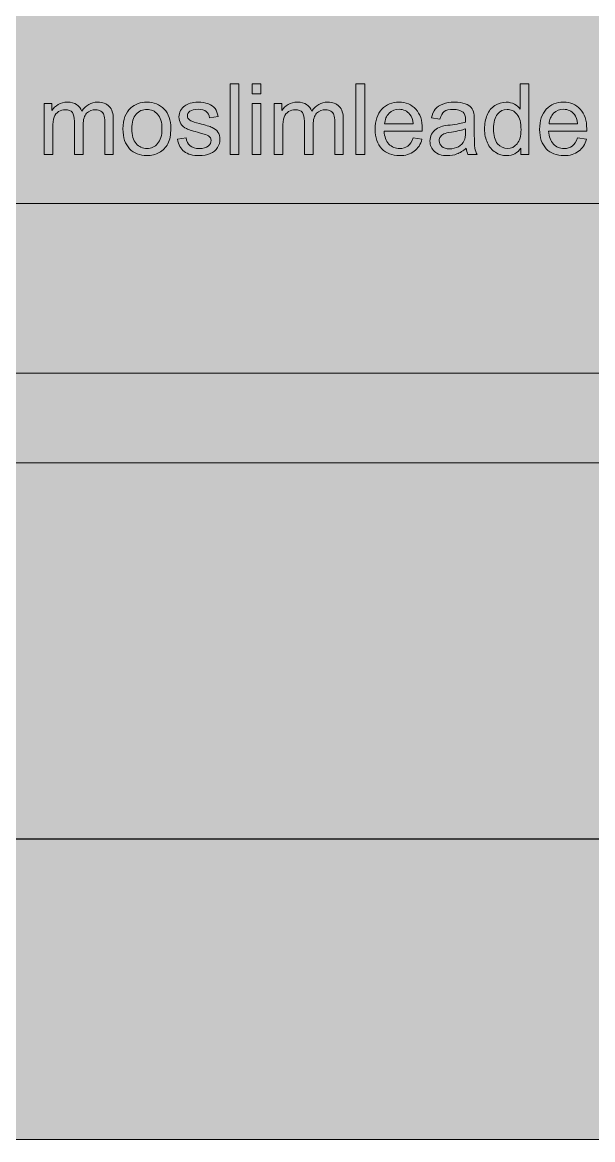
# Model space of a CAD drawing. Header units: inches. Extents: x -1481 to -429, y -1676 to -696.
# Drawn here: x -850.08 to -838.92, y -985.73 to -963.86 of the extents above; entities that cross this region are included whole.
import ezdxf

# ---------------------------------------------------------------- set-up
doc = ezdxf.new("R2010")
doc.units = ezdxf.units.IN
doc.header["$MEASUREMENT"] = 0
doc.layers.add('Layer 1', color=7, linetype='Continuous')

# ---------------------------------------------------------------- blocks, each defined once
blk = doc.blocks.new('block 233')
at = {"layer": 'Layer 1', "true_color": 0x009344}
h = blk.add_hatch(color=114, dxfattribs=at)
h.dxf.hatch_style = 2
h.paths.add_polyline_path([(-693.785, -985.727), (-933.785, -985.727), (-933.785, -695.727), (-693.785, -695.727)])
at = {"layer": 'Layer 1', "lineweight": 0}
blk.add_lwpolyline([(-693.785, -985.727), (-933.785, -985.727), (-933.785, -695.727), (-693.785, -695.727), (-693.785, -985.727)], dxfattribs=at)
blk = doc.blocks.new('block 299')
at = {"layer": 'Layer 1', "color": 40, "lineweight": 30, "true_color": 0xf9a01b}
blk.add_lwpolyline([(-873.134, -776.717), (-834.071, -776.717), (-834.071, -979.845), (-873.134, -979.845), (-873.134, -776.717)], dxfattribs=at)
blk = doc.blocks.new('block 298')
at = {"layer": 'Layer 1', "true_color": 0x49c6ea}
h = blk.add_hatch(color=133, dxfattribs=at)
h.dxf.hatch_style = 2
h.paths.add_polyline_path([(-918.978, -972.482), (-748.663, -972.482), (-748.663, -755.291), (-918.978, -755.291)])
h = blk.add_hatch(color=133, dxfattribs=at)
h.dxf.hatch_style = 2
h.paths.add_polyline_path([(-907.24, -967.404), (-761.143, -967.404), (-761.143, -765.838), (-907.24, -765.838)])
at = {"layer": 'Layer 1', "lineweight": 0}
for points in [[(-918.978, -972.482), (-748.663, -972.482), (-748.663, -755.291), (-918.978, -755.291), (-918.978, -972.482)], [(-918.978, -972.482), (-748.663, -972.482), (-748.663, -755.291), (-918.978, -755.291), (-918.978, -972.482)], [(-907.24, -967.404), (-761.143, -967.404), (-761.143, -765.838), (-907.24, -765.838), (-907.24, -967.404)]]:
    blk.add_lwpolyline(points, dxfattribs=at)
at = {"layer": 'Layer 1'}
blk.add_blockref('block 299', (0, 0), dxfattribs=at)
blk = doc.blocks.new('block 310')
at = {"layer": 'Layer 1', "true_color": 0x231f20}
h = blk.add_hatch(color=250, dxfattribs=at)
h.dxf.hatch_style = 2
h.paths.add_polyline_path([(-846.015, -966.445), (-846.015, -965.064), (-845.846, -965.064), (-845.846, -966.445)])
h = blk.add_hatch(color=250, dxfattribs=at)
h.dxf.hatch_style = 2
h.paths.add_polyline_path([(-845.582, -965.259), (-845.582, -965.064), (-845.412, -965.064), (-845.412, -965.259)])
h.paths.add_polyline_path([(-845.582, -966.445), (-845.582, -965.445), (-845.412, -965.445), (-845.412, -966.445)])
h = blk.add_hatch(color=250, dxfattribs=at)
h.dxf.hatch_style = 2
h.paths.add_polyline_path([(-843.551, -966.445), (-843.551, -965.064), (-843.381, -965.064), (-843.381, -966.445)])
h = blk.add_hatch(color=250, dxfattribs=at)
h.dxf.hatch_style = 2
edge = h.paths.add_edge_path()
edge.add_spline(control_points=[(-840.324, -966.445), (-840.324, -966.445), (-840.324, -966.319), (-840.324, -966.319), (-840.387, -966.419), (-840.48, -966.468), (-840.603, -966.468), (-840.683, -966.468), (-840.757, -966.446), (-840.823, -966.402), (-840.89, -966.358), (-840.942, -966.297), (-840.979, -966.218), (-841.016, -966.139), (-841.034, -966.049), (-841.034, -965.946), (-841.034, -965.846), (-841.017, -965.756), (-840.984, -965.674), (-840.951, -965.593), (-840.901, -965.531), (-840.834, -965.487), (-840.768, -965.444), (-840.693, -965.422), (-840.611, -965.422), (-840.551, -965.422), (-840.497, -965.435), (-840.45, -965.461), (-840.403, -965.486), (-840.364, -965.519), (-840.335, -965.56), (-840.335, -965.56), (-840.335, -965.064), (-840.335, -965.064), (-840.335, -965.064), (-840.166, -965.064), (-840.166, -965.064), (-840.166, -965.064), (-840.166, -966.445), (-840.166, -966.445), (-840.166, -966.445), (-840.324, -966.445), (-840.324, -966.445)], knot_values=[0, 0, 0, 0, 1, 1, 1, 2, 2, 2, 3, 3, 3, 4, 4, 4, 5, 5, 5, 6, 6, 6, 7, 7, 7, 8, 8, 8, 9, 9, 9, 10, 10, 10, 11, 11, 11, 12, 12, 12, 13, 13, 13, 14, 14, 14, 14], degree=3, periodic=1)
edge = h.paths.add_edge_path()
edge.add_spline(control_points=[(-840.86, -965.946), (-840.86, -966.074), (-840.833, -966.17), (-840.779, -966.234), (-840.725, -966.297), (-840.661, -966.329), (-840.587, -966.329), (-840.513, -966.329), (-840.45, -966.298), (-840.398, -966.238), (-840.347, -966.177), (-840.321, -966.085), (-840.321, -965.96), (-840.321, -965.823), (-840.347, -965.723), (-840.4, -965.659), (-840.453, -965.595), (-840.518, -965.563), (-840.595, -965.563), (-840.67, -965.563), (-840.733, -965.594), (-840.784, -965.655), (-840.834, -965.717), (-840.86, -965.814), (-840.86, -965.946)], knot_values=[0, 0, 0, 0, 1, 1, 1, 2, 2, 2, 3, 3, 3, 4, 4, 4, 5, 5, 5, 6, 6, 6, 7, 7, 7, 8, 8, 8, 8], degree=3, periodic=1)
h = blk.add_hatch(color=250, dxfattribs=at)
h.dxf.hatch_style = 2
edge = h.paths.add_edge_path()
edge.add_spline(control_points=[(-849.656, -966.445), (-849.656, -966.445), (-849.656, -965.445), (-849.656, -965.445), (-849.656, -965.445), (-849.504, -965.445), (-849.504, -965.445), (-849.504, -965.445), (-849.504, -965.585), (-849.504, -965.585), (-849.473, -965.536), (-849.431, -965.497), (-849.379, -965.467), (-849.327, -965.437), (-849.268, -965.422), (-849.201, -965.422), (-849.127, -965.422), (-849.066, -965.438), (-849.019, -965.468), (-848.972, -965.499), (-848.938, -965.543), (-848.919, -965.598), (-848.839, -965.481), (-848.736, -965.422), (-848.61, -965.422), (-848.51, -965.422), (-848.434, -965.45), (-848.381, -965.505), (-848.327, -965.56), (-848.301, -965.645), (-848.301, -965.759), (-848.301, -965.759), (-848.301, -966.445), (-848.301, -966.445), (-848.301, -966.445), (-848.469, -966.445), (-848.469, -966.445), (-848.469, -966.445), (-848.469, -965.815), (-848.469, -965.815), (-848.469, -965.748), (-848.475, -965.699), (-848.486, -965.669), (-848.497, -965.639), (-848.517, -965.615), (-848.546, -965.597), (-848.574, -965.578), (-848.608, -965.569), (-848.647, -965.569), (-848.718, -965.569), (-848.776, -965.593), (-848.823, -965.64), (-848.869, -965.687), (-848.892, -965.761), (-848.892, -965.864), (-848.892, -965.864), (-848.892, -966.445), (-848.892, -966.445), (-848.892, -966.445), (-849.062, -966.445), (-849.062, -966.445), (-849.062, -966.445), (-849.062, -965.795), (-849.062, -965.795), (-849.062, -965.72), (-849.076, -965.663), (-849.103, -965.626), (-849.131, -965.588), (-849.176, -965.569), (-849.239, -965.569), (-849.287, -965.569), (-849.331, -965.582), (-849.371, -965.607), (-849.412, -965.632), (-849.441, -965.669), (-849.459, -965.717), (-849.478, -965.766), (-849.487, -965.835), (-849.487, -965.926), (-849.487, -965.926), (-849.487, -966.445), (-849.487, -966.445), (-849.487, -966.445), (-849.656, -966.445), (-849.656, -966.445)], knot_values=[0, 0, 0, 0, 1, 1, 1, 2, 2, 2, 3, 3, 3, 4, 4, 4, 5, 5, 5, 6, 6, 6, 7, 7, 7, 8, 8, 8, 9, 9, 9, 10, 10, 10, 11, 11, 11, 12, 12, 12, 13, 13, 13, 14, 14, 14, 15, 15, 15, 16, 16, 16, 17, 17, 17, 18, 18, 18, 19, 19, 19, 20, 20, 20, 21, 21, 21, 22, 22, 22, 23, 23, 23, 24, 24, 24, 25, 25, 25, 26, 26, 26, 27, 27, 27, 28, 28, 28, 28], degree=3, periodic=1)
h = blk.add_hatch(color=250, dxfattribs=at)
h.dxf.hatch_style = 2
edge = h.paths.add_edge_path()
edge.add_spline(control_points=[(-848.112, -965.945), (-848.112, -965.76), (-848.061, -965.623), (-847.958, -965.534), (-847.872, -965.46), (-847.767, -965.422), (-847.643, -965.422), (-847.506, -965.422), (-847.393, -965.467), (-847.306, -965.558), (-847.219, -965.648), (-847.175, -965.772), (-847.175, -965.931), (-847.175, -966.06), (-847.194, -966.161), (-847.233, -966.235), (-847.272, -966.309), (-847.328, -966.366), (-847.402, -966.407), (-847.475, -966.448), (-847.556, -966.468), (-847.643, -966.468), (-847.783, -966.468), (-847.896, -966.423), (-847.983, -966.334), (-848.069, -966.244), (-848.112, -966.114), (-848.112, -965.945)], knot_values=[0, 0, 0, 0, 1, 1, 1, 2, 2, 2, 3, 3, 3, 4, 4, 4, 5, 5, 5, 6, 6, 6, 7, 7, 7, 8, 8, 8, 9, 9, 9, 9], degree=3, periodic=1)
edge = h.paths.add_edge_path()
edge.add_spline(control_points=[(-847.938, -965.945), (-847.938, -966.073), (-847.91, -966.169), (-847.854, -966.233), (-847.798, -966.297), (-847.728, -966.329), (-847.643, -966.329), (-847.559, -966.329), (-847.489, -966.297), (-847.433, -966.233), (-847.377, -966.169), (-847.349, -966.071), (-847.349, -965.94), (-847.349, -965.816), (-847.377, -965.722), (-847.434, -965.658), (-847.49, -965.595), (-847.56, -965.563), (-847.643, -965.563), (-847.728, -965.563), (-847.798, -965.595), (-847.854, -965.658), (-847.91, -965.721), (-847.938, -965.817), (-847.938, -965.945)], knot_values=[0, 0, 0, 0, 1, 1, 1, 2, 2, 2, 3, 3, 3, 4, 4, 4, 5, 5, 5, 6, 6, 6, 7, 7, 7, 8, 8, 8, 8], degree=3, periodic=1)
h = blk.add_hatch(color=250, dxfattribs=at)
h.dxf.hatch_style = 2
edge = h.paths.add_edge_path()
edge.add_spline(control_points=[(-847.044, -966.147), (-847.044, -966.147), (-846.876, -966.121), (-846.876, -966.121), (-846.867, -966.188), (-846.841, -966.239), (-846.798, -966.275), (-846.755, -966.311), (-846.695, -966.329), (-846.617, -966.329), (-846.539, -966.329), (-846.482, -966.313), (-846.444, -966.281), (-846.406, -966.249), (-846.388, -966.212), (-846.388, -966.17), (-846.388, -966.131), (-846.404, -966.101), (-846.437, -966.079), (-846.461, -966.064), (-846.518, -966.045), (-846.611, -966.022), (-846.735, -965.99), (-846.821, -965.963), (-846.869, -965.94), (-846.917, -965.917), (-846.954, -965.885), (-846.979, -965.845), (-847.003, -965.804), (-847.016, -965.76), (-847.016, -965.711), (-847.016, -965.666), (-847.006, -965.625), (-846.985, -965.587), (-846.965, -965.549), (-846.937, -965.517), (-846.902, -965.492), (-846.876, -965.473), (-846.84, -965.456), (-846.794, -965.443), (-846.748, -965.429), (-846.7, -965.422), (-846.647, -965.422), (-846.569, -965.422), (-846.5, -965.434), (-846.441, -965.456), (-846.381, -965.479), (-846.338, -965.509), (-846.309, -965.548), (-846.281, -965.587), (-846.262, -965.639), (-846.251, -965.703), (-846.251, -965.703), (-846.417, -965.726), (-846.417, -965.726), (-846.424, -965.674), (-846.446, -965.634), (-846.482, -965.605), (-846.518, -965.576), (-846.569, -965.562), (-846.635, -965.562), (-846.713, -965.562), (-846.769, -965.575), (-846.802, -965.6), (-846.835, -965.626), (-846.852, -965.656), (-846.852, -965.691), (-846.852, -965.713), (-846.845, -965.733), (-846.831, -965.75), (-846.817, -965.769), (-846.796, -965.784), (-846.766, -965.795), (-846.749, -965.802), (-846.699, -965.816), (-846.616, -965.839), (-846.496, -965.871), (-846.413, -965.897), (-846.365, -965.917), (-846.318, -965.938), (-846.281, -965.968), (-846.254, -966.007), (-846.227, -966.046), (-846.213, -966.094), (-846.213, -966.152), (-846.213, -966.208), (-846.23, -966.261), (-846.263, -966.311), (-846.296, -966.361), (-846.343, -966.4), (-846.405, -966.427), (-846.468, -966.454), (-846.538, -966.468), (-846.616, -966.468), (-846.746, -966.468), (-846.845, -966.441), (-846.914, -966.387), (-846.982, -966.333), (-847.025, -966.253), (-847.044, -966.147)], knot_values=[0, 0, 0, 0, 1, 1, 1, 2, 2, 2, 3, 3, 3, 4, 4, 4, 5, 5, 5, 6, 6, 6, 7, 7, 7, 8, 8, 8, 9, 9, 9, 10, 10, 10, 11, 11, 11, 12, 12, 12, 13, 13, 13, 14, 14, 14, 15, 15, 15, 16, 16, 16, 17, 17, 17, 18, 18, 18, 19, 19, 19, 20, 20, 20, 21, 21, 21, 22, 22, 22, 23, 23, 23, 24, 24, 24, 25, 25, 25, 26, 26, 26, 27, 27, 27, 28, 28, 28, 29, 29, 29, 30, 30, 30, 31, 31, 31, 32, 32, 32, 33, 33, 33, 33], degree=3, periodic=1)
h = blk.add_hatch(color=250, dxfattribs=at)
h.dxf.hatch_style = 2
edge = h.paths.add_edge_path()
edge.add_spline(control_points=[(-845.154, -966.445), (-845.154, -966.445), (-845.154, -965.445), (-845.154, -965.445), (-845.154, -965.445), (-845.003, -965.445), (-845.003, -965.445), (-845.003, -965.445), (-845.003, -965.585), (-845.003, -965.585), (-844.971, -965.536), (-844.93, -965.497), (-844.877, -965.467), (-844.825, -965.437), (-844.766, -965.422), (-844.699, -965.422), (-844.625, -965.422), (-844.564, -965.438), (-844.517, -965.468), (-844.47, -965.499), (-844.436, -965.543), (-844.417, -965.598), (-844.338, -965.481), (-844.235, -965.422), (-844.108, -965.422), (-844.009, -965.422), (-843.932, -965.45), (-843.879, -965.505), (-843.825, -965.56), (-843.799, -965.645), (-843.799, -965.759), (-843.799, -965.759), (-843.799, -966.445), (-843.799, -966.445), (-843.799, -966.445), (-843.967, -966.445), (-843.967, -966.445), (-843.967, -966.445), (-843.967, -965.815), (-843.967, -965.815), (-843.967, -965.748), (-843.973, -965.699), (-843.984, -965.669), (-843.995, -965.639), (-844.015, -965.615), (-844.044, -965.597), (-844.073, -965.578), (-844.107, -965.569), (-844.145, -965.569), (-844.216, -965.569), (-844.274, -965.593), (-844.321, -965.64), (-844.367, -965.687), (-844.39, -965.761), (-844.39, -965.864), (-844.39, -965.864), (-844.39, -966.445), (-844.39, -966.445), (-844.39, -966.445), (-844.56, -966.445), (-844.56, -966.445), (-844.56, -966.445), (-844.56, -965.795), (-844.56, -965.795), (-844.56, -965.72), (-844.574, -965.663), (-844.601, -965.626), (-844.629, -965.588), (-844.674, -965.569), (-844.737, -965.569), (-844.785, -965.569), (-844.829, -965.582), (-844.869, -965.607), (-844.91, -965.632), (-844.939, -965.669), (-844.957, -965.717), (-844.976, -965.766), (-844.985, -965.835), (-844.985, -965.926), (-844.985, -965.926), (-844.985, -966.445), (-844.985, -966.445), (-844.985, -966.445), (-845.154, -966.445), (-845.154, -966.445)], knot_values=[0, 0, 0, 0, 1, 1, 1, 2, 2, 2, 3, 3, 3, 4, 4, 4, 5, 5, 5, 6, 6, 6, 7, 7, 7, 8, 8, 8, 9, 9, 9, 10, 10, 10, 11, 11, 11, 12, 12, 12, 13, 13, 13, 14, 14, 14, 15, 15, 15, 16, 16, 16, 17, 17, 17, 18, 18, 18, 19, 19, 19, 20, 20, 20, 21, 21, 21, 22, 22, 22, 23, 23, 23, 24, 24, 24, 25, 25, 25, 26, 26, 26, 27, 27, 27, 28, 28, 28, 28], degree=3, periodic=1)
h = blk.add_hatch(color=250, dxfattribs=at)
h.dxf.hatch_style = 2
edge = h.paths.add_edge_path()
edge.add_spline(control_points=[(-842.434, -966.123), (-842.434, -966.123), (-842.259, -966.145), (-842.259, -966.145), (-842.286, -966.247), (-842.337, -966.327), (-842.412, -966.383), (-842.487, -966.44), (-842.582, -966.468), (-842.699, -966.468), (-842.845, -966.468), (-842.961, -966.423), (-843.046, -966.333), (-843.132, -966.243), (-843.175, -966.116), (-843.175, -965.954), (-843.175, -965.785), (-843.132, -965.655), (-843.045, -965.562), (-842.958, -965.469), (-842.846, -965.422), (-842.708, -965.422), (-842.574, -965.422), (-842.465, -965.468), (-842.38, -965.559), (-842.295, -965.65), (-842.253, -965.778), (-842.253, -965.944), (-842.253, -965.954), (-842.253, -965.968), (-842.254, -965.989), (-842.254, -965.989), (-843, -965.989), (-843, -965.989), (-842.994, -966.099), (-842.963, -966.183), (-842.907, -966.241), (-842.851, -966.299), (-842.781, -966.329), (-842.697, -966.329), (-842.635, -966.329), (-842.582, -966.313), (-842.538, -966.28), (-842.494, -966.247), (-842.459, -966.195), (-842.434, -966.123)], knot_values=[0, 0, 0, 0, 1, 1, 1, 2, 2, 2, 3, 3, 3, 4, 4, 4, 5, 5, 5, 6, 6, 6, 7, 7, 7, 8, 8, 8, 9, 9, 9, 10, 10, 10, 11, 11, 11, 12, 12, 12, 13, 13, 13, 14, 14, 14, 15, 15, 15, 15], degree=3, periodic=1)
edge = h.paths.add_edge_path()
edge.add_spline(control_points=[(-842.99, -965.849), (-842.99, -965.849), (-842.432, -965.849), (-842.432, -965.849), (-842.439, -965.765), (-842.461, -965.702), (-842.496, -965.66), (-842.55, -965.595), (-842.62, -965.562), (-842.706, -965.562), (-842.784, -965.562), (-842.849, -965.588), (-842.902, -965.64), (-842.956, -965.692), (-842.985, -965.762), (-842.99, -965.849)], knot_values=[0, 0, 0, 0, 1, 1, 1, 2, 2, 2, 3, 3, 3, 4, 4, 4, 5, 5, 5, 5], degree=3, periodic=1)
h = blk.add_hatch(color=250, dxfattribs=at)
h.dxf.hatch_style = 2
edge = h.paths.add_edge_path()
edge.add_spline(control_points=[(-841.393, -966.322), (-841.456, -966.376), (-841.516, -966.413), (-841.574, -966.435), (-841.632, -966.457), (-841.695, -966.468), (-841.761, -966.468), (-841.871, -966.468), (-841.956, -966.441), (-842.014, -966.388), (-842.074, -966.334), (-842.103, -966.265), (-842.103, -966.182), (-842.103, -966.133), (-842.092, -966.088), (-842.07, -966.048), (-842.047, -966.007), (-842.018, -965.975), (-841.982, -965.95), (-841.946, -965.926), (-841.905, -965.907), (-841.86, -965.894), (-841.827, -965.886), (-841.776, -965.877), (-841.709, -965.869), (-841.572, -965.853), (-841.472, -965.833), (-841.407, -965.811), (-841.406, -965.787), (-841.406, -965.773), (-841.406, -965.766), (-841.406, -965.697), (-841.422, -965.649), (-841.454, -965.62), (-841.497, -965.582), (-841.562, -965.563), (-841.647, -965.563), (-841.727, -965.563), (-841.786, -965.577), (-841.824, -965.605), (-841.862, -965.633), (-841.89, -965.682), (-841.908, -965.753), (-841.908, -965.753), (-842.074, -965.731), (-842.074, -965.731), (-842.059, -965.66), (-842.034, -965.602), (-842, -965.559), (-841.965, -965.515), (-841.915, -965.481), (-841.85, -965.458), (-841.784, -965.434), (-841.709, -965.422), (-841.623, -965.422), (-841.537, -965.422), (-841.468, -965.433), (-841.415, -965.453), (-841.361, -965.473), (-841.322, -965.498), (-841.297, -965.528), (-841.272, -965.559), (-841.254, -965.597), (-841.244, -965.644), (-841.238, -965.673), (-841.235, -965.725), (-841.235, -965.8), (-841.235, -965.8), (-841.235, -966.026), (-841.235, -966.026), (-841.235, -966.184), (-841.232, -966.284), (-841.225, -966.325), (-841.217, -966.367), (-841.203, -966.407), (-841.182, -966.445), (-841.182, -966.445), (-841.359, -966.445), (-841.359, -966.445), (-841.376, -966.41), (-841.388, -966.369), (-841.393, -966.322)], knot_values=[0, 0, 0, 0, 1, 1, 1, 2, 2, 2, 3, 3, 3, 4, 4, 4, 5, 5, 5, 6, 6, 6, 7, 7, 7, 8, 8, 8, 9, 9, 9, 10, 10, 10, 11, 11, 11, 12, 12, 12, 13, 13, 13, 14, 14, 14, 15, 15, 15, 16, 16, 16, 17, 17, 17, 18, 18, 18, 19, 19, 19, 20, 20, 20, 21, 21, 21, 22, 22, 22, 23, 23, 23, 24, 24, 24, 25, 25, 25, 26, 26, 26, 27, 27, 27, 27], degree=3, periodic=1)
edge = h.paths.add_edge_path()
edge.add_spline(control_points=[(-841.407, -965.944), (-841.468, -965.968), (-841.561, -965.99), (-841.684, -966.007), (-841.754, -966.018), (-841.803, -966.029), (-841.832, -966.041), (-841.861, -966.054), (-841.883, -966.072), (-841.899, -966.097), (-841.914, -966.121), (-841.922, -966.147), (-841.922, -966.177), (-841.922, -966.222), (-841.905, -966.26), (-841.871, -966.29), (-841.837, -966.32), (-841.787, -966.335), (-841.721, -966.335), (-841.655, -966.335), (-841.597, -966.321), (-841.546, -966.293), (-841.495, -966.264), (-841.458, -966.225), (-841.434, -966.175), (-841.416, -966.137), (-841.407, -966.08), (-841.407, -966.006), (-841.407, -966.006), (-841.407, -965.944), (-841.407, -965.944)], knot_values=[0, 0, 0, 0, 1, 1, 1, 2, 2, 2, 3, 3, 3, 4, 4, 4, 5, 5, 5, 6, 6, 6, 7, 7, 7, 8, 8, 8, 9, 9, 9, 10, 10, 10, 10], degree=3, periodic=1)
h = blk.add_hatch(color=250, dxfattribs=at)
h.dxf.hatch_style = 2
edge = h.paths.add_edge_path()
edge.add_spline(control_points=[(-839.215, -966.123), (-839.215, -966.123), (-839.04, -966.145), (-839.04, -966.145), (-839.067, -966.247), (-839.118, -966.327), (-839.193, -966.383), (-839.268, -966.44), (-839.363, -966.468), (-839.48, -966.468), (-839.626, -966.468), (-839.742, -966.423), (-839.828, -966.333), (-839.913, -966.243), (-839.956, -966.116), (-839.956, -965.954), (-839.956, -965.785), (-839.913, -965.655), (-839.826, -965.562), (-839.74, -965.469), (-839.627, -965.422), (-839.489, -965.422), (-839.355, -965.422), (-839.246, -965.468), (-839.161, -965.559), (-839.076, -965.65), (-839.034, -965.778), (-839.034, -965.944), (-839.034, -965.954), (-839.034, -965.968), (-839.035, -965.989), (-839.035, -965.989), (-839.781, -965.989), (-839.781, -965.989), (-839.775, -966.099), (-839.744, -966.183), (-839.688, -966.241), (-839.632, -966.299), (-839.562, -966.329), (-839.479, -966.329), (-839.416, -966.329), (-839.363, -966.313), (-839.319, -966.28), (-839.275, -966.247), (-839.241, -966.195), (-839.215, -966.123)], knot_values=[0, 0, 0, 0, 1, 1, 1, 2, 2, 2, 3, 3, 3, 4, 4, 4, 5, 5, 5, 6, 6, 6, 7, 7, 7, 8, 8, 8, 9, 9, 9, 10, 10, 10, 11, 11, 11, 12, 12, 12, 13, 13, 13, 14, 14, 14, 15, 15, 15, 15], degree=3, periodic=1)
edge = h.paths.add_edge_path()
edge.add_spline(control_points=[(-839.772, -965.849), (-839.772, -965.849), (-839.213, -965.849), (-839.213, -965.849), (-839.221, -965.765), (-839.242, -965.702), (-839.277, -965.66), (-839.331, -965.595), (-839.401, -965.562), (-839.487, -965.562), (-839.565, -965.562), (-839.63, -965.588), (-839.684, -965.64), (-839.737, -965.692), (-839.766, -965.762), (-839.772, -965.849)], knot_values=[0, 0, 0, 0, 1, 1, 1, 2, 2, 2, 3, 3, 3, 4, 4, 4, 5, 5, 5, 5], degree=3, periodic=1)
at = {"layer": 'Layer 1', "lineweight": 0}
for points in [[(-846.015, -966.445), (-846.015, -965.064), (-845.846, -965.064), (-845.846, -966.445), (-846.015, -966.445)], [(-845.582, -965.259), (-845.582, -965.064), (-845.412, -965.064), (-845.412, -965.259), (-845.582, -965.259)], [(-843.551, -966.445), (-843.551, -965.064), (-843.381, -965.064), (-843.381, -966.445), (-843.551, -966.445)], [(-845.582, -966.445), (-845.582, -965.445), (-845.412, -965.445), (-845.412, -966.445), (-845.582, -966.445)]]:
    blk.add_lwpolyline(points, dxfattribs=at)
for points, knots in [([(-840.324, -966.445), (-840.324, -966.445), (-840.324, -966.319), (-840.324, -966.319), (-840.387, -966.419), (-840.48, -966.468), (-840.603, -966.468), (-840.683, -966.468), (-840.757, -966.446), (-840.823, -966.402), (-840.89, -966.358), (-840.942, -966.297), (-840.979, -966.218), (-841.016, -966.139), (-841.034, -966.049), (-841.034, -965.946), (-841.034, -965.846), (-841.017, -965.756), (-840.984, -965.674), (-840.951, -965.593), (-840.901, -965.531), (-840.834, -965.487), (-840.768, -965.444), (-840.693, -965.422), (-840.611, -965.422), (-840.551, -965.422), (-840.497, -965.435), (-840.45, -965.461), (-840.403, -965.486), (-840.364, -965.519), (-840.335, -965.56), (-840.335, -965.56), (-840.335, -965.064), (-840.335, -965.064), (-840.335, -965.064), (-840.166, -965.064), (-840.166, -965.064), (-840.166, -965.064), (-840.166, -966.445), (-840.166, -966.445), (-840.166, -966.445), (-840.324, -966.445), (-840.324, -966.445)], [0, 0, 0, 0, 1, 1, 1, 2, 2, 2, 3, 3, 3, 4, 4, 4, 5, 5, 5, 6, 6, 6, 7, 7, 7, 8, 8, 8, 9, 9, 9, 10, 10, 10, 11, 11, 11, 12, 12, 12, 13, 13, 13, 14, 14, 14, 14]), ([(-849.656, -966.445), (-849.656, -966.445), (-849.656, -965.445), (-849.656, -965.445), (-849.656, -965.445), (-849.504, -965.445), (-849.504, -965.445), (-849.504, -965.445), (-849.504, -965.585), (-849.504, -965.585), (-849.473, -965.536), (-849.431, -965.497), (-849.379, -965.467), (-849.327, -965.437), (-849.268, -965.422), (-849.201, -965.422), (-849.127, -965.422), (-849.066, -965.438), (-849.019, -965.468), (-848.972, -965.499), (-848.938, -965.543), (-848.919, -965.598), (-848.839, -965.481), (-848.736, -965.422), (-848.61, -965.422), (-848.51, -965.422), (-848.434, -965.45), (-848.381, -965.505), (-848.327, -965.56), (-848.301, -965.645), (-848.301, -965.759), (-848.301, -965.759), (-848.301, -966.445), (-848.301, -966.445), (-848.301, -966.445), (-848.469, -966.445), (-848.469, -966.445), (-848.469, -966.445), (-848.469, -965.815), (-848.469, -965.815), (-848.469, -965.748), (-848.475, -965.699), (-848.486, -965.669), (-848.497, -965.639), (-848.517, -965.615), (-848.546, -965.597), (-848.574, -965.578), (-848.608, -965.569), (-848.647, -965.569), (-848.718, -965.569), (-848.776, -965.593), (-848.823, -965.64), (-848.869, -965.687), (-848.892, -965.761), (-848.892, -965.864), (-848.892, -965.864), (-848.892, -966.445), (-848.892, -966.445), (-848.892, -966.445), (-849.062, -966.445), (-849.062, -966.445), (-849.062, -966.445), (-849.062, -965.795), (-849.062, -965.795), (-849.062, -965.72), (-849.076, -965.663), (-849.103, -965.626), (-849.131, -965.588), (-849.176, -965.569), (-849.239, -965.569), (-849.287, -965.569), (-849.331, -965.582), (-849.371, -965.607), (-849.412, -965.632), (-849.441, -965.669), (-849.459, -965.717), (-849.478, -965.766), (-849.487, -965.835), (-849.487, -965.926), (-849.487, -965.926), (-849.487, -966.445), (-849.487, -966.445), (-849.487, -966.445), (-849.656, -966.445), (-849.656, -966.445)], [0, 0, 0, 0, 1, 1, 1, 2, 2, 2, 3, 3, 3, 4, 4, 4, 5, 5, 5, 6, 6, 6, 7, 7, 7, 8, 8, 8, 9, 9, 9, 10, 10, 10, 11, 11, 11, 12, 12, 12, 13, 13, 13, 14, 14, 14, 15, 15, 15, 16, 16, 16, 17, 17, 17, 18, 18, 18, 19, 19, 19, 20, 20, 20, 21, 21, 21, 22, 22, 22, 23, 23, 23, 24, 24, 24, 25, 25, 25, 26, 26, 26, 27, 27, 27, 28, 28, 28, 28]), ([(-848.112, -965.945), (-848.112, -965.76), (-848.061, -965.623), (-847.958, -965.534), (-847.872, -965.46), (-847.767, -965.422), (-847.643, -965.422), (-847.506, -965.422), (-847.393, -965.467), (-847.306, -965.558), (-847.219, -965.648), (-847.175, -965.772), (-847.175, -965.931), (-847.175, -966.06), (-847.194, -966.161), (-847.233, -966.235), (-847.272, -966.309), (-847.328, -966.366), (-847.402, -966.407), (-847.475, -966.448), (-847.556, -966.468), (-847.643, -966.468), (-847.783, -966.468), (-847.896, -966.423), (-847.983, -966.334), (-848.069, -966.244), (-848.112, -966.114), (-848.112, -965.945)], [0, 0, 0, 0, 1, 1, 1, 2, 2, 2, 3, 3, 3, 4, 4, 4, 5, 5, 5, 6, 6, 6, 7, 7, 7, 8, 8, 8, 9, 9, 9, 9]), ([(-847.044, -966.147), (-847.044, -966.147), (-846.876, -966.121), (-846.876, -966.121), (-846.867, -966.188), (-846.841, -966.239), (-846.798, -966.275), (-846.755, -966.311), (-846.695, -966.329), (-846.617, -966.329), (-846.539, -966.329), (-846.482, -966.313), (-846.444, -966.281), (-846.406, -966.249), (-846.388, -966.212), (-846.388, -966.17), (-846.388, -966.131), (-846.404, -966.101), (-846.437, -966.079), (-846.461, -966.064), (-846.518, -966.045), (-846.611, -966.022), (-846.735, -965.99), (-846.821, -965.963), (-846.869, -965.94), (-846.917, -965.917), (-846.954, -965.885), (-846.979, -965.845), (-847.003, -965.804), (-847.016, -965.76), (-847.016, -965.711), (-847.016, -965.666), (-847.006, -965.625), (-846.985, -965.587), (-846.965, -965.549), (-846.937, -965.517), (-846.902, -965.492), (-846.876, -965.473), (-846.84, -965.456), (-846.794, -965.443), (-846.748, -965.429), (-846.7, -965.422), (-846.647, -965.422), (-846.569, -965.422), (-846.5, -965.434), (-846.441, -965.456), (-846.381, -965.479), (-846.338, -965.509), (-846.309, -965.548), (-846.281, -965.587), (-846.262, -965.639), (-846.251, -965.703), (-846.251, -965.703), (-846.417, -965.726), (-846.417, -965.726), (-846.424, -965.674), (-846.446, -965.634), (-846.482, -965.605), (-846.518, -965.576), (-846.569, -965.562), (-846.635, -965.562), (-846.713, -965.562), (-846.769, -965.575), (-846.802, -965.6), (-846.835, -965.626), (-846.852, -965.656), (-846.852, -965.691), (-846.852, -965.713), (-846.845, -965.733), (-846.831, -965.75), (-846.817, -965.769), (-846.796, -965.784), (-846.766, -965.795), (-846.749, -965.802), (-846.699, -965.816), (-846.616, -965.839), (-846.496, -965.871), (-846.413, -965.897), (-846.365, -965.917), (-846.318, -965.938), (-846.281, -965.968), (-846.254, -966.007), (-846.227, -966.046), (-846.213, -966.094), (-846.213, -966.152), (-846.213, -966.208), (-846.23, -966.261), (-846.263, -966.311), (-846.296, -966.361), (-846.343, -966.4), (-846.405, -966.427), (-846.468, -966.454), (-846.538, -966.468), (-846.616, -966.468), (-846.746, -966.468), (-846.845, -966.441), (-846.914, -966.387), (-846.982, -966.333), (-847.025, -966.253), (-847.044, -966.147)], [0, 0, 0, 0, 1, 1, 1, 2, 2, 2, 3, 3, 3, 4, 4, 4, 5, 5, 5, 6, 6, 6, 7, 7, 7, 8, 8, 8, 9, 9, 9, 10, 10, 10, 11, 11, 11, 12, 12, 12, 13, 13, 13, 14, 14, 14, 15, 15, 15, 16, 16, 16, 17, 17, 17, 18, 18, 18, 19, 19, 19, 20, 20, 20, 21, 21, 21, 22, 22, 22, 23, 23, 23, 24, 24, 24, 25, 25, 25, 26, 26, 26, 27, 27, 27, 28, 28, 28, 29, 29, 29, 30, 30, 30, 31, 31, 31, 32, 32, 32, 33, 33, 33, 33]), ([(-845.154, -966.445), (-845.154, -966.445), (-845.154, -965.445), (-845.154, -965.445), (-845.154, -965.445), (-845.003, -965.445), (-845.003, -965.445), (-845.003, -965.445), (-845.003, -965.585), (-845.003, -965.585), (-844.971, -965.536), (-844.93, -965.497), (-844.877, -965.467), (-844.825, -965.437), (-844.766, -965.422), (-844.699, -965.422), (-844.625, -965.422), (-844.564, -965.438), (-844.517, -965.468), (-844.47, -965.499), (-844.436, -965.543), (-844.417, -965.598), (-844.338, -965.481), (-844.235, -965.422), (-844.108, -965.422), (-844.009, -965.422), (-843.932, -965.45), (-843.879, -965.505), (-843.825, -965.56), (-843.799, -965.645), (-843.799, -965.759), (-843.799, -965.759), (-843.799, -966.445), (-843.799, -966.445), (-843.799, -966.445), (-843.967, -966.445), (-843.967, -966.445), (-843.967, -966.445), (-843.967, -965.815), (-843.967, -965.815), (-843.967, -965.748), (-843.973, -965.699), (-843.984, -965.669), (-843.995, -965.639), (-844.015, -965.615), (-844.044, -965.597), (-844.073, -965.578), (-844.107, -965.569), (-844.145, -965.569), (-844.216, -965.569), (-844.274, -965.593), (-844.321, -965.64), (-844.367, -965.687), (-844.39, -965.761), (-844.39, -965.864), (-844.39, -965.864), (-844.39, -966.445), (-844.39, -966.445), (-844.39, -966.445), (-844.56, -966.445), (-844.56, -966.445), (-844.56, -966.445), (-844.56, -965.795), (-844.56, -965.795), (-844.56, -965.72), (-844.574, -965.663), (-844.601, -965.626), (-844.629, -965.588), (-844.674, -965.569), (-844.737, -965.569), (-844.785, -965.569), (-844.829, -965.582), (-844.869, -965.607), (-844.91, -965.632), (-844.939, -965.669), (-844.957, -965.717), (-844.976, -965.766), (-844.985, -965.835), (-844.985, -965.926), (-844.985, -965.926), (-844.985, -966.445), (-844.985, -966.445), (-844.985, -966.445), (-845.154, -966.445), (-845.154, -966.445)], [0, 0, 0, 0, 1, 1, 1, 2, 2, 2, 3, 3, 3, 4, 4, 4, 5, 5, 5, 6, 6, 6, 7, 7, 7, 8, 8, 8, 9, 9, 9, 10, 10, 10, 11, 11, 11, 12, 12, 12, 13, 13, 13, 14, 14, 14, 15, 15, 15, 16, 16, 16, 17, 17, 17, 18, 18, 18, 19, 19, 19, 20, 20, 20, 21, 21, 21, 22, 22, 22, 23, 23, 23, 24, 24, 24, 25, 25, 25, 26, 26, 26, 27, 27, 27, 28, 28, 28, 28]), ([(-842.434, -966.123), (-842.434, -966.123), (-842.259, -966.145), (-842.259, -966.145), (-842.286, -966.247), (-842.337, -966.327), (-842.412, -966.383), (-842.487, -966.44), (-842.582, -966.468), (-842.699, -966.468), (-842.845, -966.468), (-842.961, -966.423), (-843.046, -966.333), (-843.132, -966.243), (-843.175, -966.116), (-843.175, -965.954), (-843.175, -965.785), (-843.132, -965.655), (-843.045, -965.562), (-842.958, -965.469), (-842.846, -965.422), (-842.708, -965.422), (-842.574, -965.422), (-842.465, -965.468), (-842.38, -965.559), (-842.295, -965.65), (-842.253, -965.778), (-842.253, -965.944), (-842.253, -965.954), (-842.253, -965.968), (-842.254, -965.989), (-842.254, -965.989), (-843, -965.989), (-843, -965.989), (-842.994, -966.099), (-842.963, -966.183), (-842.907, -966.241), (-842.851, -966.299), (-842.781, -966.329), (-842.697, -966.329), (-842.635, -966.329), (-842.582, -966.313), (-842.538, -966.28), (-842.494, -966.247), (-842.459, -966.195), (-842.434, -966.123)], [0, 0, 0, 0, 1, 1, 1, 2, 2, 2, 3, 3, 3, 4, 4, 4, 5, 5, 5, 6, 6, 6, 7, 7, 7, 8, 8, 8, 9, 9, 9, 10, 10, 10, 11, 11, 11, 12, 12, 12, 13, 13, 13, 14, 14, 14, 15, 15, 15, 15]), ([(-841.393, -966.322), (-841.456, -966.376), (-841.516, -966.413), (-841.574, -966.435), (-841.632, -966.457), (-841.695, -966.468), (-841.761, -966.468), (-841.871, -966.468), (-841.956, -966.441), (-842.014, -966.388), (-842.074, -966.334), (-842.103, -966.265), (-842.103, -966.182), (-842.103, -966.133), (-842.092, -966.088), (-842.07, -966.048), (-842.047, -966.007), (-842.018, -965.975), (-841.982, -965.95), (-841.946, -965.926), (-841.905, -965.907), (-841.86, -965.894), (-841.827, -965.886), (-841.776, -965.877), (-841.709, -965.869), (-841.572, -965.853), (-841.472, -965.833), (-841.407, -965.811), (-841.406, -965.787), (-841.406, -965.773), (-841.406, -965.766), (-841.406, -965.697), (-841.422, -965.649), (-841.454, -965.62), (-841.497, -965.582), (-841.562, -965.563), (-841.647, -965.563), (-841.727, -965.563), (-841.786, -965.577), (-841.824, -965.605), (-841.862, -965.633), (-841.89, -965.682), (-841.908, -965.753), (-841.908, -965.753), (-842.074, -965.731), (-842.074, -965.731), (-842.059, -965.66), (-842.034, -965.602), (-842, -965.559), (-841.965, -965.515), (-841.915, -965.481), (-841.85, -965.458), (-841.784, -965.434), (-841.709, -965.422), (-841.623, -965.422), (-841.537, -965.422), (-841.468, -965.433), (-841.415, -965.453), (-841.361, -965.473), (-841.322, -965.498), (-841.297, -965.528), (-841.272, -965.559), (-841.254, -965.597), (-841.244, -965.644), (-841.238, -965.673), (-841.235, -965.725), (-841.235, -965.8), (-841.235, -965.8), (-841.235, -966.026), (-841.235, -966.026), (-841.235, -966.184), (-841.232, -966.284), (-841.225, -966.325), (-841.217, -966.367), (-841.203, -966.407), (-841.182, -966.445), (-841.182, -966.445), (-841.359, -966.445), (-841.359, -966.445), (-841.376, -966.41), (-841.388, -966.369), (-841.393, -966.322)], [0, 0, 0, 0, 1, 1, 1, 2, 2, 2, 3, 3, 3, 4, 4, 4, 5, 5, 5, 6, 6, 6, 7, 7, 7, 8, 8, 8, 9, 9, 9, 10, 10, 10, 11, 11, 11, 12, 12, 12, 13, 13, 13, 14, 14, 14, 15, 15, 15, 16, 16, 16, 17, 17, 17, 18, 18, 18, 19, 19, 19, 20, 20, 20, 21, 21, 21, 22, 22, 22, 23, 23, 23, 24, 24, 24, 25, 25, 25, 26, 26, 26, 27, 27, 27, 27]), ([(-839.215, -966.123), (-839.215, -966.123), (-839.04, -966.145), (-839.04, -966.145), (-839.067, -966.247), (-839.118, -966.327), (-839.193, -966.383), (-839.268, -966.44), (-839.363, -966.468), (-839.48, -966.468), (-839.626, -966.468), (-839.742, -966.423), (-839.828, -966.333), (-839.913, -966.243), (-839.956, -966.116), (-839.956, -965.954), (-839.956, -965.785), (-839.913, -965.655), (-839.826, -965.562), (-839.74, -965.469), (-839.627, -965.422), (-839.489, -965.422), (-839.355, -965.422), (-839.246, -965.468), (-839.161, -965.559), (-839.076, -965.65), (-839.034, -965.778), (-839.034, -965.944), (-839.034, -965.954), (-839.034, -965.968), (-839.035, -965.989), (-839.035, -965.989), (-839.781, -965.989), (-839.781, -965.989), (-839.775, -966.099), (-839.744, -966.183), (-839.688, -966.241), (-839.632, -966.299), (-839.562, -966.329), (-839.479, -966.329), (-839.416, -966.329), (-839.363, -966.313), (-839.319, -966.28), (-839.275, -966.247), (-839.241, -966.195), (-839.215, -966.123)], [0, 0, 0, 0, 1, 1, 1, 2, 2, 2, 3, 3, 3, 4, 4, 4, 5, 5, 5, 6, 6, 6, 7, 7, 7, 8, 8, 8, 9, 9, 9, 10, 10, 10, 11, 11, 11, 12, 12, 12, 13, 13, 13, 14, 14, 14, 15, 15, 15, 15]), ([(-847.938, -965.945), (-847.938, -966.073), (-847.91, -966.169), (-847.854, -966.233), (-847.798, -966.297), (-847.728, -966.329), (-847.643, -966.329), (-847.559, -966.329), (-847.489, -966.297), (-847.433, -966.233), (-847.377, -966.169), (-847.349, -966.071), (-847.349, -965.94), (-847.349, -965.816), (-847.377, -965.722), (-847.434, -965.658), (-847.49, -965.595), (-847.56, -965.563), (-847.643, -965.563), (-847.728, -965.563), (-847.798, -965.595), (-847.854, -965.658), (-847.91, -965.721), (-847.938, -965.817), (-847.938, -965.945)], [0, 0, 0, 0, 1, 1, 1, 2, 2, 2, 3, 3, 3, 4, 4, 4, 5, 5, 5, 6, 6, 6, 7, 7, 7, 8, 8, 8, 8]), ([(-842.99, -965.849), (-842.99, -965.849), (-842.432, -965.849), (-842.432, -965.849), (-842.439, -965.765), (-842.461, -965.702), (-842.496, -965.66), (-842.55, -965.595), (-842.62, -965.562), (-842.706, -965.562), (-842.784, -965.562), (-842.849, -965.588), (-842.902, -965.64), (-842.956, -965.692), (-842.985, -965.762), (-842.99, -965.849)], [0, 0, 0, 0, 1, 1, 1, 2, 2, 2, 3, 3, 3, 4, 4, 4, 5, 5, 5, 5]), ([(-840.86, -965.946), (-840.86, -966.074), (-840.833, -966.17), (-840.779, -966.234), (-840.725, -966.297), (-840.661, -966.329), (-840.587, -966.329), (-840.513, -966.329), (-840.45, -966.298), (-840.398, -966.238), (-840.347, -966.177), (-840.321, -966.085), (-840.321, -965.96), (-840.321, -965.823), (-840.347, -965.723), (-840.4, -965.659), (-840.453, -965.595), (-840.518, -965.563), (-840.595, -965.563), (-840.67, -965.563), (-840.733, -965.594), (-840.784, -965.655), (-840.834, -965.717), (-840.86, -965.814), (-840.86, -965.946)], [0, 0, 0, 0, 1, 1, 1, 2, 2, 2, 3, 3, 3, 4, 4, 4, 5, 5, 5, 6, 6, 6, 7, 7, 7, 8, 8, 8, 8]), ([(-839.772, -965.849), (-839.772, -965.849), (-839.213, -965.849), (-839.213, -965.849), (-839.221, -965.765), (-839.242, -965.702), (-839.277, -965.66), (-839.331, -965.595), (-839.401, -965.562), (-839.487, -965.562), (-839.565, -965.562), (-839.63, -965.588), (-839.684, -965.64), (-839.737, -965.692), (-839.766, -965.762), (-839.772, -965.849)], [0, 0, 0, 0, 1, 1, 1, 2, 2, 2, 3, 3, 3, 4, 4, 4, 5, 5, 5, 5]), ([(-841.407, -965.944), (-841.468, -965.968), (-841.561, -965.99), (-841.684, -966.007), (-841.754, -966.018), (-841.803, -966.029), (-841.832, -966.041), (-841.861, -966.054), (-841.883, -966.072), (-841.899, -966.097), (-841.914, -966.121), (-841.922, -966.147), (-841.922, -966.177), (-841.922, -966.222), (-841.905, -966.26), (-841.871, -966.29), (-841.837, -966.32), (-841.787, -966.335), (-841.721, -966.335), (-841.655, -966.335), (-841.597, -966.321), (-841.546, -966.293), (-841.495, -966.264), (-841.458, -966.225), (-841.434, -966.175), (-841.416, -966.137), (-841.407, -966.08), (-841.407, -966.006), (-841.407, -966.006), (-841.407, -965.944), (-841.407, -965.944)], [0, 0, 0, 0, 1, 1, 1, 2, 2, 2, 3, 3, 3, 4, 4, 4, 5, 5, 5, 6, 6, 6, 7, 7, 7, 8, 8, 8, 9, 9, 9, 10, 10, 10, 10])]:
    blk.add_open_spline(points, degree=3, knots=knots, dxfattribs=at)
blk = doc.blocks.new('block 303')
at = {"layer": 'Layer 1', "lineweight": 0}
blk.add_lwpolyline([(-918.978, -972.482), (-748.663, -972.482), (-748.663, -755.291), (-918.978, -755.291), (-918.978, -972.482)], dxfattribs=at)
at = {"layer": 'Layer 1'}
blk.add_blockref('block 310', (0, 0), dxfattribs=at)
blk = doc.blocks.new('block 297')
at = {"layer": 'Layer 1', "lineweight": 0}
blk.add_lwpolyline([(-918.978, -972.482), (-748.663, -972.482), (-748.663, -755.291), (-918.978, -755.291), (-918.978, -972.482)], dxfattribs=at)
at = {"layer": 'Layer 1'}
for name in ['block 298', 'block 303']:
    blk.add_blockref(name, (0, 0), dxfattribs=at)

msp = doc.modelspace()

# ---------------------------------------------------------------- hatches: boundary and pattern name
at = {"layer": 'Layer 1', "true_color": 0x006738}
h = msp.add_hatch(color=116, dxfattribs=at)
h.dxf.hatch_style = 2
h.paths.add_polyline_path([(-749.015, -970.727), (-919.015, -970.727), (-919.015, -752.351), (-749.015, -752.351)])

# ---------------------------------------------------------------- linework, layer by layer
at = {"layer": 'Layer 1', "lineweight": 0}
msp.add_lwpolyline([(-749.015, -970.727), (-919.015, -970.727), (-919.015, -752.351), (-749.015, -752.351), (-749.015, -970.727)], dxfattribs=at)

# ---------------------------------------------------------------- block references
at = {"layer": 'Layer 1'}
for name in ['block 233', 'block 297']:
    msp.add_blockref(name, (0, 0), dxfattribs=at)

doc.saveas('drawing.dxf')
